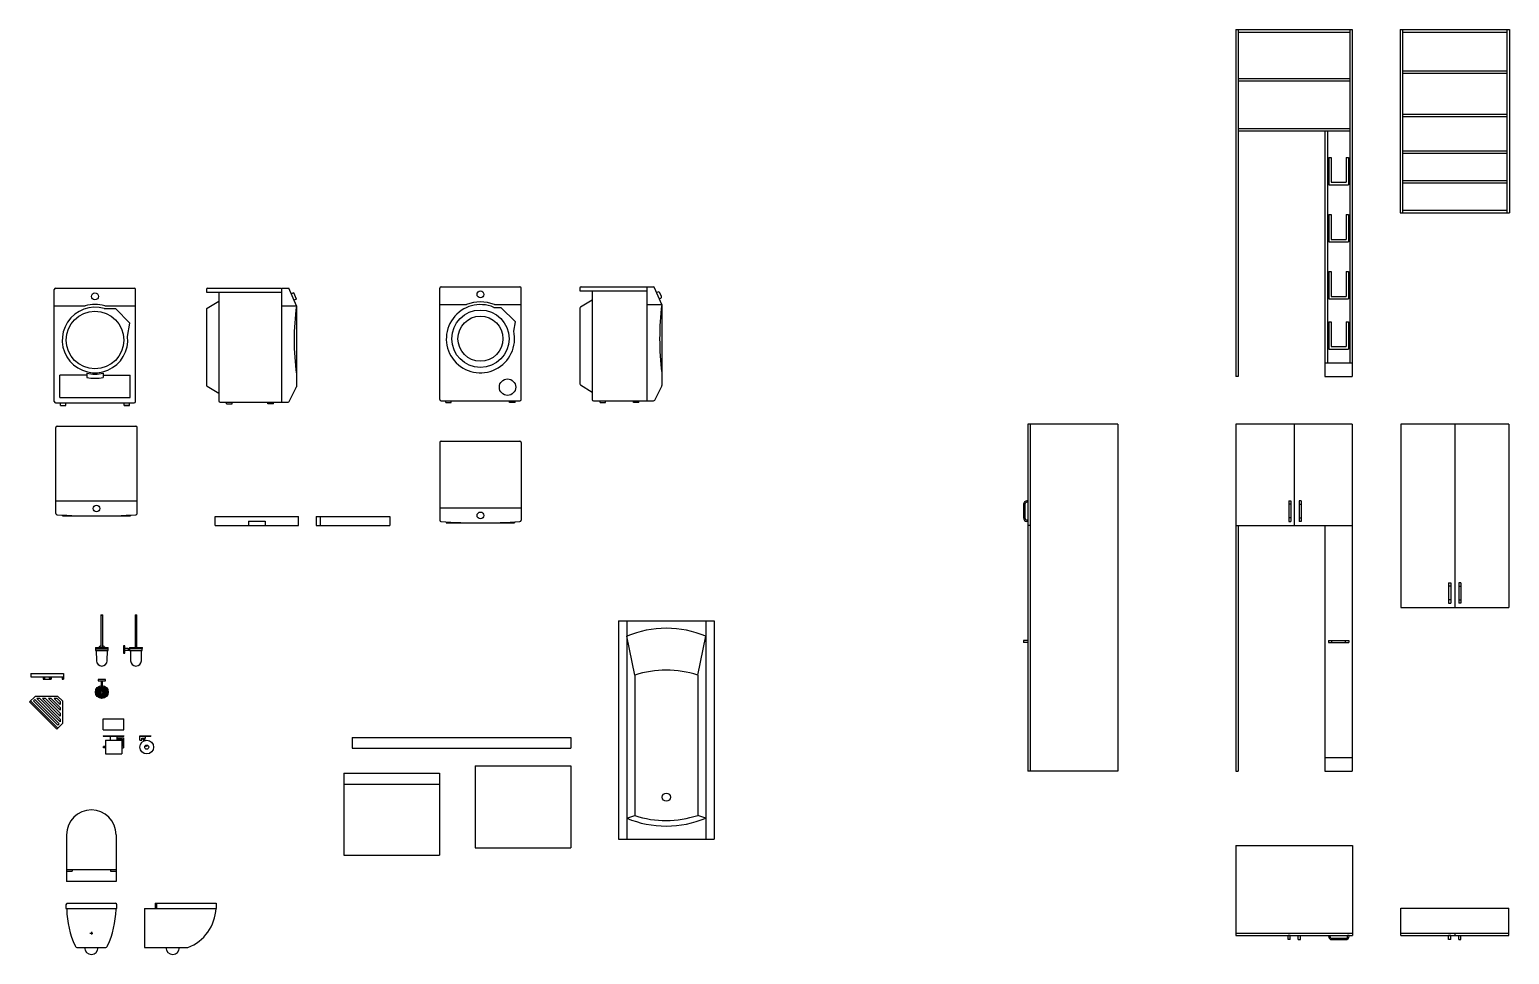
# Model space of a CAD drawing. Header units: millimetres. Extents: x 169 to 4368, y -1049 to 1924.
# Drawn here: x 169 to 1253, y 1247 to 1924 of the extents above; entities that cross this region are included whole.
import ezdxf

# ---------------------------------------------------------------- set-up
doc = ezdxf.new("R2010")
doc.units = ezdxf.units.MM

# ---------------------------------------------------------------- blocks, each defined once
blk = doc.blocks.new('Z$W@#9010')
for p, q in [((3, 1.5), (0, 1.5)), ((0, 1.5), (0, 0)), ((3, 0), (0, 0)), ((3, 1.5), (3, 0))]:
    blk.add_line(p, q)
blk = doc.blocks.new('Z$W@#4757')
for p, q in [((0, 3), (0, 2.5)), ((0, 3), (1, 3)), ((1, 3), (1, 2.5)), ((1, 3), (14, 3)), ((2.5, 1), (12.5, 1)), ((2.5, 0), (12.5, 0)), ((15, 3), (14, 3)), ((14, 3), (14, 2.5)), ((15, 3), (15, 2.5))]:
    blk.add_line(p, q)
for centre, radius, start, end in [((2.5, 2.5), 2.5, 180, 270), ((2.5, 2.5), 1.5, 180, 270), ((12.5, 2.5), 1.5, 270, 0), ((12.5, 2.5), 2.5, 270, 0)]:
    blk.add_arc(centre, radius, start, end)

msp = doc.modelspace()

# ---------------------------------------------------------------- linework, layer by layer
for p, q in [((1052.206, 1924.116), (1052.206, 1669.93)), ((1052.206, 1924.116), (1137.506, 1924.116)), ((1054.006, 1924.116), (1054.006, 1669.93)), ((1054.006, 1922.316), (1135.706, 1922.316)), ((1135.706, 1924.116), (1135.706, 1680.03)), ((1137.506, 1924.116), (1137.506, 1849.93)), ((1137.506, 1924.116), (1137.506, 1669.93)), ((1172.577, 1924.116), (1252.577, 1924.116)), ((1172.577, 1924.116), (1172.577, 1789.93)), ((1174.377, 1924.116), (1174.377, 1789.93)), ((1174.377, 1922.316), (1250.777, 1922.316)), ((1250.777, 1924.116), (1250.777, 1789.93)), ((1252.577, 1924.116), (1252.577, 1789.93)), ((1054.006, 1888.33), (1135.706, 1888.33)), ((1054.006, 1886.53), (1135.706, 1886.53)), ((1174.377, 1893.93), (1250.777, 1893.93)), ((1174.377, 1892.13), (1250.777, 1892.13)), ((1174.377, 1862.13), (1250.777, 1862.13)), ((1174.377, 1860.33), (1250.777, 1860.33)), ((1054.006, 1851.73), (1135.706, 1851.73)), ((1054.006, 1849.93), (1135.706, 1849.93)), ((1117.506, 1849.93), (1117.506, 1669.93)), ((1119.306, 1849.93), (1119.306, 1680.03)), ((1174.377, 1835.33), (1250.777, 1835.33)), ((1174.377, 1833.53), (1250.777, 1833.53)), ((1120.306, 1830.43), (1120.306, 1810.43)), ((1120.306, 1830.43), (1122.106, 1830.43)), ((1122.106, 1830.43), (1122.106, 1812.23)), ((1132.906, 1830.43), (1132.906, 1812.23)), ((1132.906, 1830.43), (1134.706, 1830.43)), ((1134.706, 1830.43), (1134.706, 1810.43)), ((1120.306, 1810.43), (1134.706, 1810.43)), ((1122.106, 1812.23), (1132.906, 1812.23)), ((1174.377, 1813.53), (1250.777, 1813.53)), ((1174.377, 1811.73), (1250.777, 1811.73)), ((1120.306, 1788.63), (1120.306, 1768.63)), ((1120.306, 1788.63), (1122.106, 1788.63)), ((1122.106, 1788.63), (1122.106, 1770.43)), ((1132.906, 1788.63), (1132.906, 1770.43)), ((1132.906, 1788.63), (1134.706, 1788.63)), ((1134.706, 1788.63), (1134.706, 1768.63)), ((1172.577, 1789.93), (1252.577, 1789.93)), ((1174.377, 1791.73), (1250.777, 1791.73)), ((1120.306, 1768.63), (1134.706, 1768.63)), ((1122.106, 1770.43), (1132.906, 1770.43)), ((1120.306, 1746.83), (1120.306, 1726.83)), ((1120.306, 1746.83), (1122.106, 1746.83)), ((1122.106, 1746.83), (1122.106, 1728.63)), ((1132.906, 1746.83), (1132.906, 1728.63)), ((1132.906, 1746.83), (1134.706, 1746.83)), ((1134.706, 1746.83), (1134.706, 1726.83)), ((187.793, 1734.669), (245.393, 1734.669)), ((299.194, 1734.669), (352.694, 1734.669)), ((353.094, 1734.669), (353.094, 1651.169)), ((353.094, 1734.669), (358.594, 1734.669)), ((364.094, 1721.669), (358.594, 1734.669)), ((469.067, 1653.129), (469.067, 1734.629)), ((470.067, 1735.629), (527.767, 1735.629)), ((528.767, 1653.129), (528.767, 1734.629)), ((571.77, 1734.629), (571.77, 1732.629)), ((572.77, 1735.629), (620.77, 1735.629)), ((620.77, 1735.629), (620.77, 1652.129)), ((620.77, 1735.629), (625.608, 1735.629)), ((631.77, 1722.629), (626.529, 1735.018)), ((186.793, 1651.669), (186.793, 1733.669)), ((246.393, 1651.669), (246.393, 1733.669)), ((298.194, 1733.669), (298.194, 1731.669)), ((298.194, 1731.669), (353.094, 1731.669)), ((298.67, 1719.962), (307.194, 1725.208)), ((307.194, 1731.669), (307.194, 1652.169)), ((362.212, 1731.251), (360.37, 1730.472)), ((364.16, 1726.646), (362.212, 1731.251)), ((364.16, 1726.646), (362.318, 1725.867)), ((571.77, 1732.629), (620.77, 1732.629)), ((572.246, 1720.921), (580.77, 1726.167)), ((580.77, 1732.629), (580.77, 1653.129)), ((628.967, 1731.821), (628.046, 1731.431)), ((630.915, 1727.216), (629.994, 1726.826)), ((631.447, 1728.526), (630.278, 1731.289)), ((1120.306, 1726.83), (1134.706, 1726.83)), ((1122.106, 1728.63), (1132.906, 1728.63)), ((186.793, 1721.669), (209.452, 1721.669)), ((223.449, 1719.669), (231.635, 1719.669)), ((223.735, 1721.669), (246.393, 1721.669)), ((242.177, 1709.128), (231.635, 1719.669)), ((298.194, 1719.111), (298.194, 1663.728)), ((353.094, 1721.669), (364.094, 1721.669)), ((364.094, 1721.669), (364.094, 1662.405)), ((469.067, 1722.629), (488.719, 1722.629)), ((508.715, 1720.629), (513.959, 1720.629)), ((509.115, 1722.629), (528.767, 1722.629)), ((524.5, 1710.087), (513.959, 1720.629)), ((571.77, 1720.07), (571.77, 1664.687)), ((620.77, 1722.629), (631.77, 1722.629)), ((631.77, 1722.629), (631.77, 1663.365)), ((240.44, 1699.383), (242.177, 1709.128)), ((523.28, 1703.239), (524.5, 1710.087)), ((1120.306, 1710.03), (1120.306, 1690.03)), ((1120.306, 1710.03), (1122.106, 1710.03)), ((1122.106, 1710.03), (1122.106, 1691.83)), ((1132.906, 1710.03), (1132.906, 1691.83)), ((1132.906, 1710.03), (1134.706, 1710.03)), ((1134.706, 1710.03), (1134.706, 1690.03)), ((1122.106, 1691.83), (1132.906, 1691.83)), ((1117.506, 1680.03), (1137.506, 1680.03)), ((1120.306, 1690.03), (1134.706, 1690.03)), ((190.793, 1654.669), (190.793, 1670.86)), ((210.593, 1670.86), (190.793, 1670.86)), ((210.593, 1672.4), (210.593, 1669.32)), ((222.593, 1672.4), (222.593, 1669.32)), ((222.593, 1670.86), (242.393, 1670.86)), ((242.393, 1654.669), (242.393, 1670.86)), ((1054.006, 1669.93), (1052.206, 1669.93)), ((1117.506, 1669.93), (1137.506, 1669.93)), ((298.67, 1662.877), (307.194, 1657.631)), ((358.871, 1651.722), (363.989, 1661.958)), ((572.246, 1663.836), (580.77, 1658.59)), ((626.547, 1652.681), (631.665, 1662.917)), ((187.793, 1650.669), (245.393, 1650.669)), ((190.793, 1654.669), (242.393, 1654.669)), ((191.243, 1648.669), (191.243, 1650.669)), ((191.243, 1648.669), (195.243, 1648.669)), ((191.243, 1648.669), (195.243, 1648.669)), ((195.243, 1648.669), (195.243, 1650.669)), ((237.943, 1648.669), (237.943, 1650.669)), ((241.943, 1648.669), (237.943, 1648.669)), ((237.943, 1648.669), (241.943, 1648.669)), ((241.943, 1648.669), (241.943, 1650.669)), ((308.194, 1651.169), (353.094, 1651.169)), ((313.038, 1649.969), (313.038, 1651.169)), ((313.038, 1649.969), (317.038, 1649.969)), ((317.038, 1649.969), (317.038, 1651.169)), ((343.251, 1649.969), (343.251, 1651.169)), ((347.251, 1649.969), (343.251, 1649.969)), ((347.251, 1649.969), (347.251, 1651.169)), ((353.094, 1651.169), (357.976, 1651.169)), ((470.067, 1652.129), (527.767, 1652.129)), ((473.567, 1650.929), (473.567, 1652.129)), ((473.567, 1650.929), (477.567, 1650.929)), ((477.567, 1650.929), (477.567, 1652.129)), ((520.267, 1650.929), (520.267, 1652.129)), ((524.267, 1650.929), (520.267, 1650.929)), ((524.267, 1650.929), (524.267, 1652.129)), ((581.77, 1652.129), (620.77, 1652.129)), ((586.614, 1650.929), (586.614, 1652.129)), ((586.614, 1650.929), (590.614, 1650.929)), ((590.614, 1650.929), (590.614, 1652.129)), ((610.927, 1650.929), (610.927, 1652.129)), ((614.927, 1650.929), (610.927, 1650.929)), ((614.927, 1650.929), (614.927, 1652.129)), ((620.77, 1652.129), (625.652, 1652.129)), ((187.881, 1569.698), (187.881, 1632.664)), ((188.881, 1633.664), (246.531, 1633.664)), ((247.531, 1569.698), (247.531, 1632.664)), ((899.735, 1635.018), (899.735, 1380.818)), ((965.735, 1635.018), (899.735, 1635.018)), ((901.535, 1635.018), (901.535, 1380.818)), ((965.735, 1635.018), (965.735, 1380.818)), ((1052.206, 1635.018), (1052.206, 1380.818)), ((1137.506, 1635.018), (1052.206, 1635.018)), ((1094.856, 1635.018), (1094.856, 1560.818)), ((1137.506, 1635.018), (1137.506, 1380.818)), ((1252.077, 1635.018), (1173.077, 1635.018)), ((1173.077, 1635.018), (1173.077, 1500.818)), ((1212.577, 1635.018), (1212.577, 1500.818)), ((1252.077, 1635.018), (1252.077, 1500.818)), ((469.067, 1621.674), (469.067, 1564.61)), ((470.067, 1622.674), (527.767, 1622.674)), ((528.767, 1621.674), (528.767, 1564.61)), ((187.881, 1578.764), (247.531, 1578.764)), ((469.067, 1573.674), (528.767, 1573.674)), ((1091.106, 1578.818), (1091.106, 1563.818)), ((1091.106, 1578.818), (1092.606, 1578.818)), ((1092.606, 1576.318), (1091.106, 1576.318)), ((1092.606, 1578.818), (1092.606, 1563.818)), ((1098.606, 1578.818), (1098.606, 1563.818)), ((1100.106, 1578.818), (1098.606, 1578.818)), ((1098.606, 1576.318), (1100.106, 1576.318)), ((1100.106, 1578.818), (1100.106, 1563.818)), ((192.706, 1568.465), (192.706, 1567.764)), ((192.706, 1567.764), (242.706, 1567.764)), ((242.706, 1568.465), (242.706, 1567.764)), ((304.65, 1560.819), (304.65, 1567.319)), ((304.65, 1567.319), (365.65, 1567.319)), ((304.65, 1560.819), (365.65, 1560.819)), ((329.15, 1564.069), (341.15, 1564.069)), ((329.15, 1564.069), (329.15, 1560.819)), ((341.15, 1564.069), (341.15, 1560.819)), ((365.65, 1560.819), (365.65, 1567.319)), ((378.5, 1567.319), (432.5, 1567.319)), ((378.5, 1567.319), (378.5, 1560.819)), ((378.5, 1560.819), (432.5, 1560.819)), ((381.5, 1567.319), (381.5, 1560.819)), ((432.5, 1567.319), (432.5, 1560.819)), ((473.917, 1563.375), (473.917, 1562.674)), ((473.917, 1562.674), (523.917, 1562.674)), ((523.917, 1563.375), (523.917, 1562.674)), ((901.535, 1560.818), (899.735, 1560.818)), ((1052.206, 1560.818), (1137.506, 1560.818)), ((1054.006, 1560.818), (1054.006, 1380.818)), ((1092.606, 1566.318), (1091.106, 1566.318)), ((1091.106, 1563.818), (1092.606, 1563.818)), ((1098.606, 1566.318), (1100.106, 1566.318)), ((1100.106, 1563.818), (1098.606, 1563.818)), ((1117.506, 1560.818), (1117.506, 1380.818)), ((1208.077, 1518.818), (1208.077, 1503.818)), ((1208.077, 1518.818), (1209.577, 1518.818)), ((1209.577, 1518.818), (1209.577, 1503.818)), ((1215.577, 1518.818), (1215.577, 1503.818)), ((1217.077, 1518.818), (1215.577, 1518.818)), ((1217.077, 1518.818), (1217.077, 1503.818)), ((1209.577, 1516.318), (1208.077, 1516.318)), ((1215.577, 1516.318), (1217.077, 1516.318)), ((1173.077, 1500.818), (1252.077, 1500.818)), ((1209.577, 1506.318), (1208.077, 1506.318)), ((1208.077, 1503.818), (1209.577, 1503.818)), ((1215.577, 1506.318), (1217.077, 1506.318)), ((1217.077, 1503.818), (1215.577, 1503.818)), ((220.924, 1495.273), (222.324, 1495.273)), ((220.924, 1495.273), (220.924, 1495.123)), ((220.924, 1495.123), (222.324, 1495.123)), ((220.924, 1495.123), (220.924, 1471.333)), ((222.324, 1495.123), (220.924, 1495.123)), ((222.324, 1495.123), (222.324, 1495.273)), ((222.324, 1471.333), (222.324, 1495.123)), ((245.915, 1495.273), (247.315, 1495.273)), ((245.915, 1495.273), (245.915, 1495.123)), ((245.915, 1495.123), (247.315, 1495.123)), ((245.915, 1495.123), (245.915, 1471.333)), ((245.915, 1495.123), (247.315, 1495.123)), ((247.315, 1495.123), (247.315, 1495.273)), ((247.315, 1471.333), (247.315, 1495.123)), ((600.053, 1491.047), (600.053, 1331.047)), ((600.053, 1491.047), (670.053, 1491.047)), ((606.053, 1491.047), (606.053, 1331.047)), ((664.053, 1491.047), (664.053, 1331.047)), ((670.053, 1491.047), (670.053, 1331.047)), ((612.053, 1451.157), (606.053, 1479.655)), ((658.053, 1451.157), (664.053, 1479.655)), ((1120.006, 1476.568), (1135.006, 1476.568)), ((1120.006, 1476.568), (1120.006, 1475.068)), ((1120.006, 1475.068), (1135.006, 1475.068)), ((1122.506, 1475.068), (1122.506, 1476.568)), ((1132.506, 1475.068), (1132.506, 1476.568)), ((1135.006, 1476.568), (1135.006, 1475.068)), ((217.044, 1471.333), (216.924, 1471.233)), ((216.924, 1471.233), (226.324, 1471.233)), ((216.924, 1471.233), (216.924, 1470.713)), ((226.324, 1470.713), (216.924, 1470.713)), ((216.974, 1470.713), (216.974, 1470.613)), ((216.974, 1470.613), (226.274, 1470.613)), ((216.974, 1470.613), (216.974, 1469.313)), ((226.274, 1470.613), (216.974, 1470.613)), ((226.274, 1469.313), (216.974, 1469.313)), ((216.974, 1469.293), (226.274, 1469.293)), ((216.974, 1469.293), (216.974, 1469.193)), ((226.274, 1469.193), (216.974, 1469.193)), ((217.044, 1471.333), (226.204, 1471.333)), ((217.174, 1469.313), (217.174, 1469.293)), ((217.508, 1469.193), (217.675, 1461.695)), ((225.573, 1461.695), (225.741, 1469.193)), ((226.074, 1469.293), (226.074, 1469.313)), ((226.324, 1471.233), (226.204, 1471.333)), ((226.274, 1470.613), (226.274, 1470.713)), ((226.274, 1469.313), (226.274, 1470.613)), ((226.274, 1469.193), (226.274, 1469.293)), ((226.324, 1470.713), (226.324, 1471.233)), ((237.465, 1472.663), (237.465, 1467.263)), ((238.415, 1472.663), (237.465, 1472.663)), ((237.465, 1467.263), (237.635, 1467.263)), ((238.055, 1467.263), (238.415, 1467.263)), ((238.465, 1467.313), (238.465, 1472.613)), ((240.801, 1470.563), (238.465, 1470.563)), ((238.465, 1469.363), (240.801, 1469.363)), ((240.801, 1470.563), (240.801, 1469.363)), ((241.815, 1470.363), (240.801, 1470.563)), ((240.801, 1469.363), (241.815, 1469.563)), ((241.815, 1470.363), (241.815, 1469.563)), ((241.966, 1470.363), (241.815, 1470.363)), ((241.815, 1469.563), (241.966, 1469.563)), ((242.035, 1471.333), (241.915, 1471.233)), ((241.915, 1471.233), (251.315, 1471.233)), ((241.915, 1471.233), (241.915, 1470.713)), ((241.915, 1470.713), (251.315, 1470.713)), ((241.965, 1470.713), (241.965, 1470.613)), ((241.965, 1470.613), (251.265, 1470.613)), ((241.965, 1470.613), (241.965, 1470.373)), ((241.965, 1470.613), (251.265, 1470.613)), ((241.965, 1469.553), (241.965, 1469.313)), ((241.965, 1469.313), (251.265, 1469.313)), ((241.965, 1469.293), (251.265, 1469.293)), ((241.965, 1469.293), (241.965, 1469.193)), ((241.965, 1469.193), (251.265, 1469.193)), ((242.035, 1471.333), (251.195, 1471.333)), ((242.165, 1469.313), (242.165, 1469.293)), ((242.499, 1469.193), (242.666, 1461.695)), ((250.564, 1461.695), (250.731, 1469.193)), ((251.065, 1469.293), (251.065, 1469.313)), ((251.315, 1471.233), (251.195, 1471.333)), ((251.265, 1470.613), (251.265, 1470.713)), ((251.265, 1469.313), (251.265, 1470.613)), ((251.265, 1469.193), (251.265, 1469.293)), ((251.315, 1470.713), (251.315, 1471.233)), ((169.549, 1452.426), (169.549, 1449.826)), ((169.549, 1452.426), (193.549, 1452.426)), ((193.549, 1452.426), (193.549, 1448.126)), ((169.549, 1449.826), (193.549, 1449.826)), ((178.549, 1449.826), (178.549, 1448.126)), ((178.549, 1448.126), (184.549, 1448.126)), ((184.549, 1449.826), (184.549, 1448.126)), ((192.549, 1449.826), (192.549, 1448.126)), ((192.549, 1448.126), (193.549, 1448.126)), ((224.324, 1447.916), (218.924, 1447.916)), ((218.924, 1447.916), (218.924, 1446.966)), ((218.974, 1446.916), (224.274, 1446.916)), ((221.024, 1446.916), (221.024, 1444.581)), ((222.224, 1444.581), (222.224, 1446.916)), ((224.324, 1446.966), (224.324, 1447.916)), ((612.053, 1451.157), (612.053, 1348.374)), ((658.053, 1451.157), (658.053, 1348.443)), ((168.71, 1431.622), (172.71, 1435.622)), ((168.71, 1431.622), (188.71, 1411.622)), ((169.417, 1432.329), (189.417, 1412.329)), ((171.538, 1432.329), (172.599, 1433.39)), ((171.538, 1432.329), (189.417, 1414.45)), ((172.599, 1433.39), (190.478, 1415.511)), ((189.459, 1435.622), (172.71, 1435.622)), ((173.988, 1434.122), (191.21, 1416.9)), ((176.109, 1434.122), (173.988, 1434.122)), ((176.109, 1434.122), (191.21, 1419.021)), ((178.231, 1434.122), (191.21, 1421.143)), ((180.352, 1434.122), (178.231, 1434.122)), ((180.352, 1434.122), (191.21, 1423.264)), ((182.473, 1434.122), (191.21, 1425.385)), ((184.595, 1434.122), (182.473, 1434.122)), ((184.595, 1434.122), (191.21, 1427.507)), ((188.837, 1434.122), (186.716, 1434.122)), ((186.716, 1434.122), (191.21, 1429.628)), ((188.837, 1434.122), (191.21, 1431.749)), ((189.459, 1435.622), (192.71, 1432.371)), ((191.21, 1431.749), (191.21, 1429.628)), ((192.71, 1432.371), (192.71, 1415.622)), ((191.21, 1427.507), (191.21, 1425.385)), ((191.21, 1423.264), (191.21, 1421.143)), ((188.71, 1411.622), (192.71, 1415.622)), ((189.417, 1414.45), (190.478, 1415.511)), ((191.21, 1419.021), (191.21, 1416.9)), ((222.705, 1411.119), (222.705, 1419.119)), ((222.705, 1419.119), (237.705, 1419.119)), ((222.705, 1411.119), (237.705, 1411.119)), ((237.705, 1411.119), (237.705, 1419.119)), ((222.705, 1406.795), (222.705, 1406.495)), ((222.705, 1406.795), (237.705, 1406.795)), ((222.705, 1406.495), (237.705, 1406.495)), ((224.205, 1398.928), (222.781, 1398.928)), ((222.781, 1397.928), (222.781, 1398.928)), ((224.205, 1403.428), (236.205, 1403.428)), ((224.205, 1403.428), (224.205, 1393.428)), ((227.805, 1406.495), (227.805, 1403.428)), ((232.605, 1406.495), (232.605, 1403.428)), ((232.605, 1405.195), (237.426, 1405.195)), ((232.605, 1404.195), (236.426, 1404.195)), ((236.205, 1403.428), (236.205, 1393.428)), ((236.205, 1398.928), (236.426, 1398.928)), ((236.426, 1404.195), (236.426, 1398.928)), ((237.426, 1405.195), (237.426, 1397.928)), ((237.705, 1406.795), (237.705, 1406.495)), ((249.499, 1403.495), (249.499, 1406.795)), ((249.499, 1406.795), (257.499, 1406.795)), ((249.499, 1406.495), (257.499, 1406.495)), ((249.499, 1403.495), (250.999, 1403.495)), ((250.999, 1403.495), (250.999, 1404.995)), ((250.999, 1404.995), (253.499, 1404.995)), ((252.344, 1402.939), (251.605, 1404.995)), ((253.285, 1403.278), (252.667, 1404.995)), ((253.499, 1404.995), (253.499, 1406.495)), ((253.692, 1399.194), (253.55, 1399.589)), ((254.637, 1399.521), (254.491, 1399.928)), ((257.499, 1406.795), (257.499, 1406.495)), ((405.029, 1405.573), (565.029, 1405.573)), ((405.029, 1405.573), (405.029, 1397.573)), ((565.029, 1405.573), (565.029, 1397.573)), ((224.205, 1397.928), (222.781, 1397.928)), ((224.205, 1393.428), (236.205, 1393.428)), ((236.205, 1397.928), (237.426, 1397.928)), ((405.029, 1397.573), (565.029, 1397.573)), ((1117.506, 1390.918), (1137.506, 1390.918)), ((398.864, 1379.368), (468.864, 1379.368)), ((398.864, 1379.368), (398.864, 1319.368)), ((468.864, 1379.368), (468.864, 1319.368)), ((495.029, 1384.725), (565.029, 1384.725)), ((495.029, 1384.725), (495.029, 1324.725)), ((565.029, 1384.725), (565.029, 1324.725)), ((965.735, 1380.818), (899.735, 1380.818)), ((1052.206, 1380.818), (1054.006, 1380.818)), ((1117.506, 1380.818), (1137.506, 1380.818)), ((398.864, 1371.368), (468.864, 1371.368)), ((606.053, 1346.377, 3.975), (612.053, 1348.374, 1.934)), ((664.053, 1346.377, 3.975), (658.053, 1348.443, 1.934)), ((195.846, 1334.27), (195.846, 1299.87)), ((232.046, 1334.27), (232.046, 1299.87)), ((495.029, 1324.725), (565.029, 1324.725)), ((600.053, 1331.047), (670.053, 1331.047)), ((1052.306, 1326.377), (1052.306, 1262.177)), ((1052.306, 1326.377), (1137.606, 1326.377)), ((1137.606, 1326.377), (1137.606, 1262.177)), ((398.864, 1319.368), (468.864, 1319.368)), ((195.846, 1308.67), (232.046, 1308.67)), ((195.846, 1307.67), (199.846, 1307.67)), ((199.846, 1308.67), (199.846, 1307.67)), ((228.046, 1308.67), (228.046, 1307.67)), ((228.046, 1307.67), (232.046, 1307.67)), ((232.046, 1299.87), (195.846, 1299.87)), ((195.346, 1282.985), (195.346, 1280.285)), ((195.346, 1280.285), (232.546, 1280.285)), ((196.346, 1283.985), (231.546, 1283.985)), ((197.876, 1280.285), (230.016, 1280.285)), ((232.546, 1280.285), (232.546, 1282.985)), ((252.789, 1280.285), (305.289, 1280.285)), ((252.789, 1280.285), (252.789, 1251.562)), ((260.589, 1283.985), (305.289, 1283.985)), ((260.589, 1283.985), (260.589, 1280.285)), ((261.589, 1283.985), (261.589, 1280.285)), ((305.289, 1283.985), (305.289, 1280.285)), ((1173.077, 1280.377), (1252.077, 1280.377)), ((1173.077, 1260.377), (1173.077, 1280.377)), ((1252.077, 1260.377), (1252.077, 1280.377)), ((212.946, 1262.062), (214.946, 1262.062)), ((213.946, 1263.062), (213.946, 1261.062)), ((1052.306, 1262.177), (1137.606, 1262.177)), ((1052.306, 1262.177), (1052.306, 1260.377)), ((1052.306, 1260.377), (1094.956, 1260.377)), ((1090.456, 1257.377), (1090.456, 1260.377)), ((1091.956, 1260.377), (1090.456, 1260.377)), ((1091.956, 1257.377), (1090.456, 1257.377)), ((1091.956, 1257.377), (1091.956, 1260.377)), ((1094.956, 1260.377), (1137.606, 1260.377)), ((1097.956, 1257.377), (1097.956, 1260.377)), ((1097.956, 1260.377), (1099.456, 1260.377)), ((1097.956, 1257.377), (1099.456, 1257.377)), ((1099.456, 1257.377), (1099.456, 1260.377)), ((1120.106, 1260.377), (1120.106, 1259.877)), ((1120.106, 1260.377), (1121.106, 1260.377)), ((1121.106, 1260.377), (1121.106, 1259.877)), ((1122.606, 1258.377), (1132.606, 1258.377)), ((1122.606, 1257.377), (1132.606, 1257.377)), ((1135.106, 1260.377), (1134.106, 1260.377)), ((1134.106, 1260.377), (1134.106, 1259.877)), ((1135.106, 1260.377), (1135.106, 1259.877)), ((1137.606, 1262.177), (1137.606, 1260.377)), ((1173.077, 1262.177), (1252.077, 1262.177)), ((1173.077, 1260.377), (1212.577, 1260.377)), ((1208.077, 1257.377), (1208.077, 1260.377)), ((1209.577, 1260.377), (1208.077, 1260.377)), ((1209.577, 1257.377), (1208.077, 1257.377)), ((1209.577, 1257.377), (1209.577, 1260.377)), ((1212.577, 1262.177), (1212.577, 1260.377)), ((1212.577, 1260.377), (1252.077, 1260.377)), ((1215.577, 1257.377), (1215.577, 1260.377)), ((1215.577, 1260.377), (1217.077, 1260.377)), ((1215.577, 1257.377), (1217.077, 1257.377)), ((1217.077, 1257.377), (1217.077, 1260.377)), ((203.847, 1251.562), (224.046, 1251.562)), ((252.789, 1251.562), (284.629, 1251.562))]:
    msp.add_line(p, q)
at = {"linetype": 'Continuous'}
for p, q in [((221.037, 1440.146), (220.316, 1441.931)), ((220.404, 1441.713), (221.064, 1440.158)), ((222.224, 1444.581), (221.024, 1444.581)), ((221.024, 1444.581), (221.224, 1443.566)), ((221.175, 1442.162), (221.443, 1440.255)), ((221.414, 1440.251), (221.208, 1441.929)), ((222.024, 1443.566), (221.224, 1443.566)), ((221.224, 1443.566), (221.224, 1443.449)), ((221.806, 1440.255), (222.074, 1442.162)), ((222.041, 1441.929), (221.835, 1440.251)), ((222.024, 1443.566), (222.224, 1444.581)), ((222.024, 1443.449), (222.024, 1443.566)), ((222.185, 1440.158), (222.845, 1441.713)), ((222.933, 1441.931), (222.212, 1440.146)), ((220.135, 1438.947), (218.229, 1439.215)), ((218.229, 1438.317), (220.135, 1438.585)), ((218.459, 1440.075), (220.244, 1439.354)), ((220.244, 1438.179), (218.459, 1437.457)), ((218.462, 1439.183), (220.139, 1438.977)), ((220.139, 1438.556), (218.462, 1438.35)), ((220.233, 1439.327), (218.678, 1439.987)), ((218.678, 1437.546), (220.233, 1438.206)), ((220.426, 1439.668), (218.908, 1440.853)), ((218.908, 1436.68), (220.426, 1437.865)), ((220.136, 1438.952), (218.971, 1439.12)), ((218.971, 1438.412), (220.136, 1438.58)), ((219.094, 1440.708), (220.443, 1439.691)), ((220.443, 1437.841), (219.094, 1436.825)), ((219.15, 1439.787), (220.242, 1439.349)), ((220.242, 1438.183), (219.15, 1437.746)), ((220.429, 1439.672), (219.503, 1440.399)), ((219.503, 1437.133), (220.429, 1437.861)), ((219.538, 1441.482), (220.723, 1439.965)), ((220.723, 1437.567), (219.538, 1436.05)), ((220.7, 1439.947), (219.683, 1441.297)), ((219.683, 1436.236), (220.7, 1437.585)), ((219.991, 1440.887), (220.719, 1439.962)), ((220.719, 1437.57), (219.991, 1436.645)), ((220.316, 1435.601), (221.037, 1437.386)), ((221.064, 1437.375), (220.404, 1435.819)), ((221.041, 1440.148), (220.604, 1441.241)), ((220.604, 1436.291), (221.041, 1437.384)), ((221.443, 1437.277), (221.175, 1435.371)), ((221.208, 1435.604), (221.414, 1437.281)), ((221.271, 1441.42), (221.438, 1440.255)), ((221.438, 1437.278), (221.271, 1436.113)), ((221.319, 1441.024), (221.429, 1440.253)), ((221.429, 1437.279), (221.319, 1436.508)), ((222.074, 1435.371), (221.806, 1437.277)), ((221.811, 1440.255), (221.978, 1441.42)), ((221.978, 1436.113), (221.811, 1437.278)), ((221.82, 1440.253), (221.93, 1441.024)), ((221.93, 1436.508), (221.82, 1437.279)), ((221.835, 1437.281), (222.041, 1435.604)), ((222.845, 1435.819), (222.185, 1437.375)), ((222.645, 1441.241), (222.207, 1440.148)), ((222.207, 1437.384), (222.645, 1436.291)), ((222.212, 1437.386), (222.933, 1435.601)), ((222.526, 1439.965), (223.711, 1441.482)), ((223.711, 1436.05), (222.526, 1437.567)), ((222.53, 1439.962), (223.258, 1440.887)), ((223.258, 1436.645), (222.53, 1437.57)), ((223.566, 1441.297), (222.549, 1439.947)), ((222.549, 1437.585), (223.566, 1436.236)), ((222.805, 1439.691), (224.155, 1440.708)), ((224.155, 1436.825), (222.805, 1437.841)), ((223.745, 1440.399), (222.82, 1439.672)), ((222.82, 1437.861), (223.745, 1437.133)), ((224.34, 1440.853), (222.823, 1439.668)), ((222.823, 1437.865), (224.34, 1436.68)), ((223.005, 1439.354), (224.79, 1440.075)), ((224.79, 1437.457), (223.005, 1438.179)), ((223.007, 1439.349), (224.099, 1439.787)), ((224.099, 1437.746), (223.007, 1438.183)), ((224.571, 1439.987), (223.016, 1439.327)), ((223.016, 1438.206), (224.571, 1437.546)), ((223.11, 1438.977), (224.787, 1439.183)), ((224.787, 1438.35), (223.11, 1438.556)), ((225.02, 1439.215), (223.113, 1438.947)), ((224.278, 1439.12), (223.113, 1438.952)), ((223.113, 1438.585), (225.02, 1438.317)), ((223.113, 1438.58), (224.278, 1438.412))]:
    msp.add_line(p, q, dxfattribs=at)
for centre, radius in [((216.593, 1728.669), 2.5), ((498.917, 1730.129), 2.5), ((216.593, 1696.669), 21.1), ((498.917, 1697.629), 21), ((498.917, 1697.629), 16.5), ((518.767, 1662.129), 6), ((217.706, 1573.264), 2.5), ((498.917, 1568.174), 2.5), ((179.549, 1449.026), 0.25), ((179.549, 1449.026), 0.25), ((183.549, 1449.026), 0.25), ((183.549, 1449.026), 0.25), ((254.499, 1398.428), 5), ((254.499, 1398.428), 1.5), ((254.163, 1399.363), 0.5), ((635.053, 1361.784), 3)]:
    msp.add_circle(centre, radius)
for radius in [4.7, 4.58, 3.67, 1.5, 0.7]:
    msp.add_circle((221.624, 1438.766), radius, dxfattribs=at)
for centre, radius, start, end in [((187.793, 1733.669), 1, 90, 180), ((245.393, 1733.669), 1, 0, 90), ((299.194, 1733.669), 1, 90, 180), ((470.067, 1734.629), 1, 90, 180), ((527.767, 1734.629), 1, 0, 90), ((572.77, 1734.629), 1, 90, 180), ((625.608, 1734.629), 1, 22.9321, 90), ((498.917, 1697.629), 27, 67.808393, 112.191607), ((629.357, 1730.9), 1, 22.9321, 112.9321), ((630.526, 1728.137), 1, 292.9321, 22.9321), ((216.593, 1696.669), 24, 73.402158, 6.4916), ((216.593, 1696.669), 26, 74.057631, 105.942369), ((299.194, 1719.111), 1, 121.608911, 180), ((560.463, 1696.669), 197.954, 172.744621, 187.255379), ((498.917, 1697.629), 25, 66.926082, 12.967676), ((572.77, 1720.07), 1, 121.608911, 180), ((828.139, 1697.629), 197.954, 172.744621, 187.255379), ((216.593, 1696.669), 25, 256.11346, 283.88654), ((216.593, 1696.669), 28, 257.626375, 282.373625), ((299.194, 1663.728), 1, 180, 238.391089), ((363.094, 1662.405), 1, 333.434949, 0), ((363.094, 1662.405), 1, 333.434949, 0), ((572.77, 1664.687), 1, 180, 238.391089), ((630.77, 1663.365), 1, 333.434949, 0), ((187.793, 1651.669), 1, 180, 270), ((245.393, 1651.669), 1, 270, 0), ((308.194, 1652.169), 1, 180, 270), ((357.976, 1652.169), 1, 270, 333.434949), ((470.067, 1653.129), 1, 180, 270), ((527.767, 1653.129), 1, 270, 0), ((581.77, 1653.129), 1, 180, 270), ((625.652, 1653.129), 1, 270, 333.434949), ((188.881, 1632.664), 1, 90, 180), ((246.531, 1632.664), 1, 0, 90), ((470.067, 1621.674), 1, 90, 180), ((527.767, 1621.674), 1, 0, 90), ((188.881, 1569.698), 1, 180, 266.286144), ((217.706, 2013.775), 446.011, 266.286144, 273.713856), ((246.531, 1569.698), 1, 273.713856, 0), ((470.067, 1564.61), 1, 180, 266.282918), ((498.917, 2008.685), 446.011, 266.282918, 273.717082), ((527.767, 1564.61), 1, 273.717082, 0), ((635.053, 1410.695), 74.81, 67.191579, 112.808421), ((221.624, 1469.963), 2.7, 105.026114, 149.508708), ((221.624, 1469.963), 2.7, 30.491292, 74.973886), ((237.845, 1464.571), 2.7, 85.539671, 94.460329), ((238.415, 1472.613), 0.05, 0, 90), ((238.415, 1467.313), 0.05, 270, 0), ((237.333, 1469.963), 4.651, 354.942293, 5.057707), ((221.624, 1461.783), 3.95, 181.276716, 358.723284), ((246.615, 1461.783), 3.95, 181.276716, 270), ((246.615, 1461.783), 3.95, 270, 358.723284), ((635.053, 1379.971), 74.81, 72.094534, 107.905466), ((218.974, 1446.966), 0.05, 180, 270), ((206.579, 1463.217), 20.597, 312.025537, 312.056176), ((232.137, 1435.213), 17.108, 132.051715, 132.083303), ((208.729, 1463.217), 20.597, 312.025537, 312.056176), ((234.287, 1435.213), 17.108, 132.051715, 132.083303), ((224.274, 1446.966), 0.05, 270, 0), ((213.946, 1334.27), 18.1, 0, 180), ((634.953, 1415.378, 3.975), 74.81, 247.274217, 292.891109), ((634.953, 1415.378, 3.975), 70.81, 251.130732, 289.039506), ((196.346, 1282.985), 1, 90, 180), ((197.876, 1279.562), 2, 158.805215, 181.700508), ((266.327, 1281.594), 70.481, 181.700508, 204.163648), ((161.566, 1281.594), 70.481, 335.836352, 358.299492), ((231.546, 1282.985), 1, 0, 90), ((230.016, 1279.562), 2, 358.299492, 21.194785), ((272.855, 1281.822), 32.47, 291.261237, 357.286871), ((1122.606, 1259.877), 2.5, 180, 270), ((1122.606, 1259.877), 1.5, 180, 270), ((1132.606, 1259.877), 1.5, 270, 0), ((1132.606, 1259.877), 2.5, 270, 0), ((203.847, 1253.562), 2, 204.163648, 270), ((213.946, 1251.562), 5, 180, 0), ((224.046, 1253.562), 2, 270, 335.836352), ((273.51, 1251.562), 5, 180, 0)]:
    msp.add_arc(centre, radius, start, end)
for start, end in [(112.465643, 127.534357), (97.465643, 112.534357), (82.465643, 97.534357), (67.465643, 82.534357), (52.465643, 67.534357), (172.465643, 187.534357), (157.465643, 172.534357), (187.465643, 202.534357), (142.465643, 157.534357), (202.465643, 217.534357), (127.465643, 142.534357), (217.465643, 232.534357), (232.465643, 247.534357), (247.465643, 262.534357), (262.465643, 277.534357), (277.465643, 292.534357), (292.465643, 307.534357), (37.465643, 52.534357), (307.465643, 322.534357), (22.465643, 37.534357), (322.465643, 337.534357), (7.465643, 22.534357), (337.465643, 352.534357), (352.465643, 7.534357)]:
    msp.add_arc((221.624, 1438.766), 3.425, start, end, dxfattribs=at)

# ---------------------------------------------------------------- block references
at = {"rotation": -90.00000000000001}
msp.add_blockref('Z$W@#4757', (896.735, 1578.818), dxfattribs=at)
msp.add_blockref('Z$W@#9010', (896.735, 1475.068))

doc.saveas('drawing.dxf')
